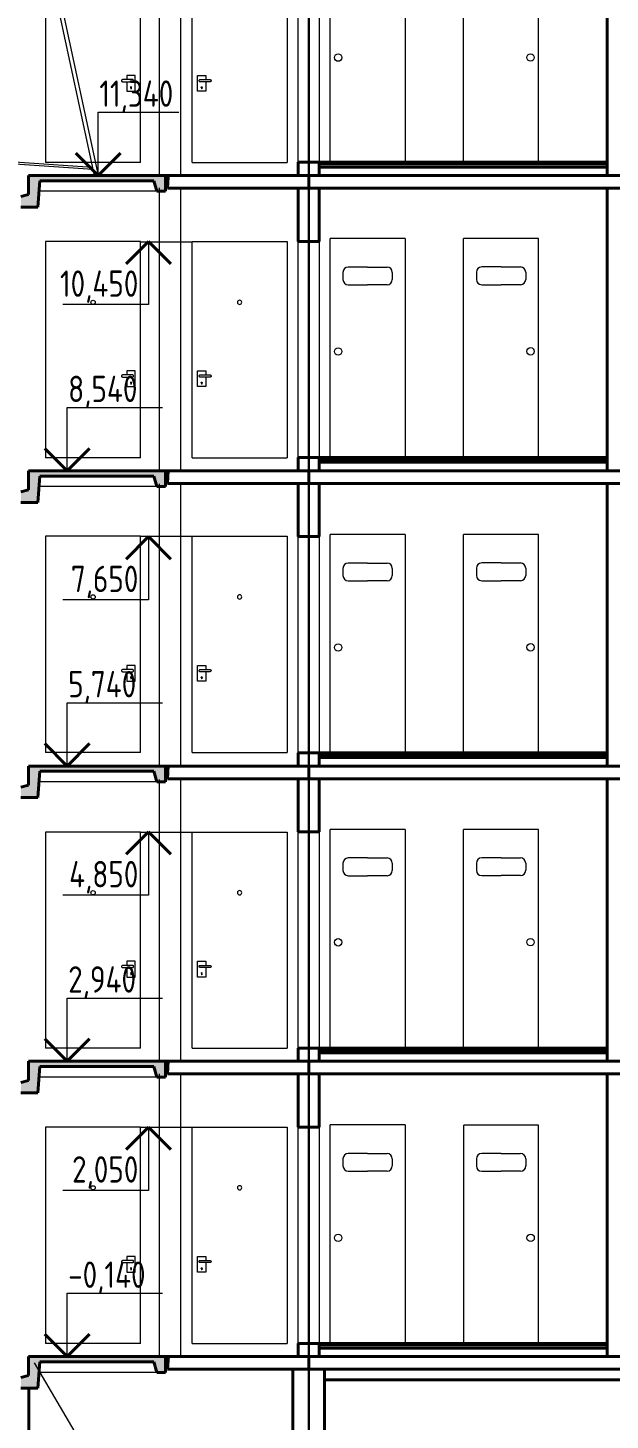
# Model space of a CAD drawing. Header units: millimetres. Extents: x 83035 to 329678, y -103769 to 22061.
# Drawn here: x 224003 to 229528, y -1884 to 11319 of the extents above; entities that cross this region are included whole.
import ezdxf

# ---------------------------------------------------------------- set-up
doc = ezdxf.new("R2010")
doc.units = ezdxf.units.MM
doc.header["$LTSCALE"] = 10
doc.linetypes.add('DASHED', pattern=[19.05, 12.7, -6.35])
for name, color, linetype, lineweight in [('Лестница разрез', 36, 'Continuous', 20), ('Размерный', 3, 'Continuous', 30), ('Разрез', 5, 'Continuous', 40), ('Разрез тонкий', 5, 'Continuous', 20), ('Символ разрез', 3, 'Continuous', 20), ('Символьный', 3, 'Continuous', 30), ('Текст разрез', 244, 'Continuous', 20)]:
    doc.layers.add(name, color=color, linetype=linetype, lineweight=lineweight)
doc.styles.add('big 3.5', font='', dxfattribs={"height": 125})
doc.styles.get('big 3.5').set_extended_font_data('GOST type A')

# ---------------------------------------------------------------- blocks, each defined once
blk = doc.blocks.new('66')
at = {"layer": 'Разрез', "color": 0, "lineweight": 20, "ltscale": 0.5}
blk.add_circle((-136809, -1929), 35, dxfattribs=at)
at = {"layer": 'Разрез тонкий', "color": 0}
for p, q in [((-136734, -859), (-137444, -859)), ((-137444, -2929), (-137444, -859)), ((-136734, -2929), (-136734, -859)), ((-137323, -1179), (-137323, -1247)), ((-137089, -1129), (-137273, -1129)), ((-137089, -1129), (-136905, -1129)), ((-136855, -1179), (-136855, -1247)), ((-137273, -1297), (-137089, -1297)), ((-136905, -1297), (-137089, -1297))]:
    blk.add_line(p, q, dxfattribs=at)
for centre, start, end in [((-137273, -1179), 90, 180), ((-136905, -1179), 0, 90), ((-137273, -1247), 180, 270), ((-136905, -1247), 270, 0)]:
    blk.add_arc(centre, 50, start, end, dxfattribs=at)
blk = doc.blocks.new('67')
at = {"layer": 'Разрез', "color": 0, "lineweight": 20, "ltscale": 0.5}
blk.add_circle((-138769, -1929), 35, dxfattribs=at)
at = {"layer": 'Разрез тонкий', "color": 0}
for p, q in [((-138134, -859), (-138844, -859)), ((-138844, -2929), (-138844, -859)), ((-138134, -859), (-138134, -2929)), ((-138723, -1179), (-138723, -1247)), ((-138489, -1129), (-138673, -1129)), ((-138489, -1129), (-138305, -1129)), ((-138255, -1179), (-138255, -1247)), ((-138673, -1297), (-138489, -1297)), ((-138305, -1297), (-138489, -1297))]:
    blk.add_line(p, q, dxfattribs=at)
for centre, start, end in [((-138673, -1179), 90, 180), ((-138305, -1179), 0, 90), ((-138673, -1247), 180, 270), ((-138305, -1247), 270, 0)]:
    blk.add_arc(centre, 50, start, end, dxfattribs=at)
blk = doc.blocks.new('68')
at = {"layer": 'Размерный', "color": 0}
for name, p in [('67', (-366, 2803)), ('66', (-500, 2804))]:
    blk.add_blockref(name, p, dxfattribs=at)
blk = doc.blocks.new('65')
at = {"layer": 'Разрез тонкий', "color": 0}
for p, q in [((-140744, -879), (-140744, -2929)), ((-139844, -879), (-140744, -879)), ((-139844, -2929), (-139844, -879)), ((-140016, -2163), (-139917, -2163)), ((-139917, -2143), (-140015, -2143)), ((-139936, -2220), (-139936, -2231)), ((-139936, -2231), (-139932, -2231)), ((-139932, -2220), (-139932, -2231)), ((-139912, -2158), (-139912, -2148))]:
    blk.add_line(p, q, dxfattribs=at)
at = {"layer": 'Разрез тонкий', "color": 0, "ltscale": 500}
blk.add_line((-139844, -2929), (-140744, -2929), dxfattribs=at)
at = {"layer": 'Разрез тонкий', "color": 0}
blk.add_lwpolyline([(-139974, -2163), (-139974, -2254), (-139894, -2254), (-139894, -2104), (-139974, -2104), (-139974, -2143)], dxfattribs=at)
blk.add_circle((-140294, -1454), 20, dxfattribs=at)
for centre, radius, start, end in [((-140015, -2153), 10, 90, 180), ((-140016, -2153), 9.62, 179.0575, 272.2759), ((-139934, -2216), 4.4, 297.0334, 242.9666), ((-139917, -2148), 5, 0, 90), ((-139917, -2158), 5, 270, 360)]:
    blk.add_arc(centre, radius, start, end, dxfattribs=at)
blk = doc.blocks.new('69')
at = {"layer": 'Размерный', "color": 0}
blk.add_blockref('65', (-1166, 0), dxfattribs=at)
at = {"layer": 'Размерный', "color": 0, "xscale": -1}
blk.add_blockref('65', (-280364, 0), dxfattribs=at)
blk = doc.blocks.new('88')
at = {"layer": 'Разрез тонкий', "color": 0, "ltscale": 500}
for p, q in [((-140832, 10826), (-140832, 8148)), ((-140632, 10826), (-140632, 8148))]:
    blk.add_line(p, q, dxfattribs=at)

msp = doc.modelspace()

# ---------------------------------------------------------------- hatches: boundary and pattern name
at = {"layer": 'Разрез тонкий'}
h = msp.add_hatch(dxfattribs=at)
h.set_pattern_fill('ANSI35', color=0, scale=20, angle=90, style=0)
h.set_pattern_definition([(135, (219567.58, -1580.78), (-89.8026, -89.8026), []), (135, (219567.58, -1490.98), (-89.8026, -89.8026), [158.75, -31.75, 0, -31.75])])
h.paths.add_polyline_path([(220857.584, 119.22), (219567.584, 119.22), (219567.584, -30.78), (219637.584, -30.78), (219667.584, 69.22), (220747.584, 69.22), (220767.584, -180.78), (220857.584, -180.78), (220927.584, -180.78), (220927.584, -80.78), (220857.584, -61.983)])
h.paths.add_polyline_path([(220927.584, 5519.22), (220857.584, 5538.017), (220857.584, 5719.22), (219567.584, 5719.22), (219567.584, 5569.22), (219637.584, 5569.22), (219667.584, 5669.22), (220747.584, 5669.22), (220767.584, 5419.22), (220857.584, 5419.22), (220927.584, 5419.22)])
h.paths.add_polyline_path([(220927.584, 2719.22), (220857.584, 2738.017), (220857.584, 2919.22), (219567.584, 2919.22), (219567.584, 2769.22), (219637.584, 2769.22), (219667.584, 2869.22), (220747.584, 2869.22), (220767.584, 2619.22), (220857.584, 2619.22), (220927.584, 2619.22)])
h.paths.add_polyline_path([(224117.584, 4269.22), (225197.584, 4269.22), (225227.584, 4169.22), (225307.584, 4169.22), (225307.584, 4319.22), (224007.584, 4319.22), (224007.584, 4138.017), (223937.584, 4119.22), (223937.584, 4019.22), (224007.584, 4019.22), (224097.584, 4019.22)])
h.paths.add_polyline_path([(224117.584, 7069.22), (225197.584, 7069.22), (225227.584, 6969.22), (225307.584, 6969.22), (225307.584, 7119.22), (224007.584, 7119.22), (224007.584, 6938.017), (223937.584, 6919.22), (223937.584, 6819.22), (224007.584, 6819.22), (224097.584, 6819.22)])
h.paths.add_polyline_path([(224117.584, -1330.78), (225197.584, -1330.78), (225227.584, -1430.78), (225307.584, -1430.78), (225307.584, -1280.78), (224007.584, -1280.78), (224007.584, -1461.983), (223937.584, -1480.78), (223937.584, -1580.78), (224007.584, -1580.78), (224097.584, -1580.78)])
h.paths.add_polyline_path([(224117.584, 1469.22), (225197.584, 1469.22), (225227.584, 1369.22), (225307.584, 1369.22), (225307.584, 1519.22), (224007.584, 1519.22), (224007.584, 1338.017), (223937.584, 1319.22), (223937.584, 1219.22), (224007.584, 1219.22), (224097.584, 1219.22)])
h.paths.add_polyline_path([(220857.584, 8338.017), (220857.584, 8519.22), (219567.584, 8519.22), (219567.584, 8369.22), (219637.584, 8369.22), (219667.584, 8469.22), (220747.584, 8469.22), (220767.584, 8219.22), (220857.584, 8219.22), (220927.584, 8219.22), (220927.584, 8319.22)])
h.paths.add_polyline_path([(224117.584, 9869.22), (225197.584, 9869.22), (225227.584, 9769.22), (225307.584, 9769.22), (225307.584, 9919.22), (224007.584, 9919.22), (224007.584, 9738.017), (223937.584, 9719.22), (223937.584, 9619.22), (224007.584, 9619.22), (224097.584, 9619.22)])

# ---------------------------------------------------------------- linework, layer by layer
at = {"layer": 'Лестница разрез', "color": 0}
for p, q in [((224137.859, 12212.178), (224630.644, 9919.22)), ((224177.859, 12212.178), (224670.644, 9919.22)), ((223880.644, 10049.86), (224613.529, 9998.859)), ((223880.644, 10029.86), (224617.892, 9978.555))]:
    msp.add_line(p, q, dxfattribs=at)
at = {"layer": 'Размерный', "color": 0, "ltscale": 0.2}
msp.add_line((226667.584, -7909.487), (226667.584, 13089.722), dxfattribs=at)
at = {"layer": 'Размерный', "color": 0, "ltscale": 500}
msp.add_line((229497.584, 1399.22), (228847.584, 1399.22), dxfattribs=at)
at = {"layer": 'Разрез', "color": 0}
for p, q in [((229497.584, 12599.22), (229497.584, 9919.22)), ((224007.584, 9738.017), (224007.584, 9919.22)), ((224007.584, 9919.22), (225307.584, 9919.22)), ((225307.584, 9919.22), (232067.584, 9919.22)), ((225307.584, 9769.22), (225307.584, 9919.22)), ((225334.738, 9919.22), (225333.489, 9900.909)), ((224097.584, 9619.22), (224117.584, 9869.22)), ((225197.584, 9869.22), (224117.584, 9869.22)), ((225227.584, 9769.22), (225197.584, 9869.22)), ((225326.556, 9799.22), (232067.584, 9799.22)), ((226567.584, 9294.22), (226567.584, 9799.22)), ((226767.584, 9799.22), (226767.584, 9294.22)), ((229497.584, 9799.22), (229497.584, 7119.22)), ((223937.584, 9719.22), (224007.584, 9738.017)), ((225307.584, 9769.22), (225227.584, 9769.22)), ((223937.584, 9619.22), (224007.584, 9619.22)), ((224007.584, 9619.22), (224097.584, 9619.22)), ((226767.584, 9294.22), (226567.584, 9294.22)), ((224007.584, 7119.22), (225307.584, 7119.22)), ((224007.584, 6938.017), (224007.584, 7119.22)), ((224097.584, 6819.22), (224117.584, 7069.22)), ((225197.584, 7069.22), (224117.584, 7069.22)), ((225227.584, 6969.22), (225197.584, 7069.22)), ((225307.584, 6969.22), (225307.584, 7119.22)), ((225307.584, 7119.22), (232067.584, 7119.22)), ((225326.556, 6999.22), (232067.584, 6999.22)), ((226567.584, 6494.22), (226567.584, 6999.22)), ((226767.584, 6999.22), (226767.584, 6494.22)), ((229497.584, 6999.22), (229497.584, 4319.22)), ((223937.584, 6919.22), (224007.584, 6938.017)), ((225307.584, 6969.22), (225227.584, 6969.22)), ((223937.584, 6819.22), (224007.584, 6819.22)), ((224007.584, 6819.22), (224097.584, 6819.22)), ((226767.584, 6494.22), (226567.584, 6494.22)), ((224007.584, 4138.017), (224007.584, 4319.22)), ((224007.584, 4319.22), (225307.584, 4319.22)), ((224097.584, 4019.22), (224117.584, 4269.22)), ((225197.584, 4269.22), (224117.584, 4269.22)), ((225227.584, 4169.22), (225197.584, 4269.22)), ((225307.584, 4169.22), (225307.584, 4319.22)), ((225307.584, 4319.22), (232067.584, 4319.22)), ((223937.584, 4119.22), (224007.584, 4138.017)), ((225307.584, 4169.22), (225227.584, 4169.22)), ((225326.556, 4199.22), (232067.584, 4199.22)), ((226567.584, 3694.22), (226567.584, 4199.22)), ((226767.584, 4199.22), (226767.584, 3694.22)), ((229497.584, 4199.22), (229497.584, 1519.22)), ((223937.584, 4019.22), (224007.584, 4019.22)), ((224007.584, 4019.22), (224097.584, 4019.22)), ((226767.584, 3694.22), (226567.584, 3694.22)), ((224007.584, 1338.017), (224007.584, 1519.22)), ((224007.584, 1519.22), (225307.584, 1519.22)), ((224097.584, 1219.22), (224117.584, 1469.22)), ((225197.584, 1469.22), (224117.584, 1469.22)), ((225227.584, 1369.22), (225197.584, 1469.22)), ((225307.584, 1369.22), (225307.584, 1519.22)), ((225307.584, 1519.22), (232067.584, 1519.22)), ((223937.584, 1319.22), (224007.584, 1338.017)), ((225307.584, 1369.22), (225227.584, 1369.22)), ((225326.556, 1399.22), (232067.584, 1399.22)), ((226567.584, 894.22), (226567.584, 1399.22)), ((226767.584, 1399.22), (226767.584, 894.22)), ((229497.584, 1399.22), (229497.584, -1280.78)), ((223937.584, 1219.22), (224007.584, 1219.22)), ((224007.584, 1219.22), (224097.584, 1219.22)), ((226767.584, 894.22), (226567.584, 894.22)), ((224007.584, -1280.78), (225307.584, -1280.78)), ((224007.584, -1461.983), (224007.584, -1280.78)), ((225307.584, -1430.78), (225307.584, -1280.78)), ((225307.584, -1280.78), (232067.584, -1280.78)), ((224097.584, -1580.78), (224117.584, -1330.78)), ((225197.584, -1330.78), (224117.584, -1330.78)), ((225227.584, -1430.78), (225197.584, -1330.78)), ((225307.584, -1430.78), (225227.584, -1430.78)), ((225326.556, -1400.78), (232378.476, -1400.78)), ((226517.584, -3780.78), (226517.584, -1400.78)), ((226817.584, -1400.78), (226817.584, -3780.78)), ((223937.584, -1480.78), (224007.584, -1461.983)), ((223937.584, -1580.78), (224007.584, -1580.78)), ((224007.584, -1580.78), (224097.584, -1580.78)), ((224012.584, -2102.735), (224012.584, -1580.78))]:
    msp.add_line(p, q, dxfattribs=at)
at = {"layer": 'Разрез', "color": 0, "ltscale": 500}
for p, q in [((226567.584, 10044.22), (226567.584, 9919.22)), ((226567.584, 10044.22), (229497.584, 10044.22)), ((226767.584, 10044.22), (226767.584, 9919.22)), ((226667.584, 9919.22), (226667.584, 9799.22)), ((226767.584, 10029.22), (229497.584, 10029.22)), ((226767.584, 9999.22), (229497.584, 9999.22)), ((226567.584, 7244.22), (229497.584, 7244.22)), ((226567.584, 7244.22), (226567.584, 7119.22)), ((226767.584, 7244.22), (226767.584, 7119.22)), ((226767.584, 7229.22), (229497.584, 7229.22)), ((226767.584, 7199.22), (229497.584, 7199.22)), ((226667.584, 7119.22), (226667.584, 6999.22)), ((226567.584, 4444.22), (229497.584, 4444.22)), ((226567.584, 4444.22), (226567.584, 4319.22)), ((226767.584, 4444.22), (226767.584, 4319.22)), ((226767.584, 4429.22), (229497.584, 4429.22)), ((226767.584, 4399.22), (229497.584, 4399.22)), ((226667.584, 4319.22), (226667.584, 4199.22)), ((226567.584, 1644.22), (229497.584, 1644.22)), ((226567.584, 1644.22), (226567.584, 1519.22)), ((226767.584, 1644.22), (226767.584, 1519.22)), ((226767.584, 1629.22), (229497.584, 1629.22)), ((226767.584, 1599.22), (229497.584, 1599.22)), ((226667.584, 1519.22), (226667.584, 1399.22)), ((226567.584, -1155.78), (229497.584, -1155.78)), ((226567.584, -1155.78), (226567.584, -1280.78)), ((226767.584, -1155.78), (226767.584, -1280.78)), ((226767.584, -1170.78), (229497.584, -1170.78)), ((226667.584, -1280.78), (226667.584, -1400.78)), ((226767.584, -1200.78), (229497.584, -1200.78)), ((226816.711, -1500.78), (231967.584, -1500.78))]:
    msp.add_line(p, q, dxfattribs=at)
at = {"layer": 'Разрез', "color": 0, "linetype": 'DASHED'}
for p, q in [((225333.489, 9900.909), (225326.556, 9799.22)), ((225334.738, 7119.22), (225326.556, 6999.22)), ((225334.738, 4319.22), (225326.556, 4199.22)), ((225334.738, 1519.22), (225326.556, 1399.22)), ((225335.632, -1280.78), (225326.556, -1400.78))]:
    msp.add_line(p, q, dxfattribs=at)
at = {"layer": 'Разрез тонкий', "color": 0}
for p, q in [((226567.584, 9919.22), (226567.584, 12094.22)), ((226767.584, 12094.22), (226767.584, 9919.22)), ((225227.584, 9769.22), (224109.584, 9769.22)), ((226567.584, 7119.22), (226567.584, 9294.22)), ((226767.584, 9294.22), (226767.584, 7119.22)), ((225227.584, 6969.22), (224109.584, 6969.22)), ((226567.584, 4319.22), (226567.584, 6494.22)), ((226767.584, 6494.22), (226767.584, 4319.22)), ((225227.584, 4169.22), (224109.584, 4169.22)), ((226567.584, 1519.22), (226567.584, 3694.22)), ((226767.584, 3694.22), (226767.584, 1519.22)), ((225227.584, 1369.22), (224109.584, 1369.22)), ((226567.584, -1280.78), (226567.584, 894.22)), ((226767.584, 894.22), (226767.584, -1280.78)), ((225227.584, -1430.78), (224109.584, -1430.78))]:
    msp.add_line(p, q, dxfattribs=at)
at = {"layer": 'Разрез тонкий', "color": 0, "ltscale": 500}
for p, q in [((225071.668, 9291.509), (225561.103, 9291.509)), ((225071.668, 6497.737), (225561.103, 6497.737)), ((225071.668, 3692.138), (225561.103, 3692.138)), ((225071.668, 894.22), (225561.103, 894.22))]:
    msp.add_line(p, q, dxfattribs=at)
at = {"layer": 'Символ разрез', "color": 0}
msp.add_line((224473.992, -2034.237), (224067.369, -1338.808), dxfattribs=at)
at = {"layer": 'Символьный', "color": 0, "lineweight": 20}
for p, q in [((224670.644, 10519.22), (225434.559, 10519.22)), ((224670.644, 9919.22), (224670.644, 10519.22)), ((225148.429, 9294.22), (225148.429, 8694.22)), ((225148.429, 8694.22), (224334.48, 8694.22)), ((224374.853, 7719.22), (225280.448, 7719.22)), ((224374.853, 7119.22), (224374.853, 7719.22)), ((225148.429, 6494.22), (225148.429, 5894.22)), ((225148.429, 5894.22), (224334.48, 5894.22)), ((224374.853, 4319.22), (224374.853, 4919.22)), ((224374.853, 4919.22), (225280.448, 4919.22)), ((225148.429, 3694.22), (225148.429, 3094.22)), ((225148.429, 3094.22), (224334.48, 3094.22)), ((224374.853, 2119.22), (225280.448, 2119.22)), ((224374.853, 1519.22), (224374.853, 2119.22)), ((225148.429, 894.22), (225148.429, 294.22)), ((225148.429, 294.22), (224334.48, 294.22)), ((224374.853, -680.78), (225280.448, -680.78)), ((224374.853, -1280.78), (224374.853, -680.78))]:
    msp.add_line(p, q, dxfattribs=at)
at = {"layer": 'Символьный', "color": 0, "lineweight": 40}
for p, q in [((224670.644, 9919.22), (224458.512, 10131.352)), ((224670.644, 9919.22), (224882.776, 10131.352)), ((225148.429, 9294.22), (224936.297, 9082.088)), ((225148.429, 9294.22), (225360.562, 9082.088)), ((224374.853, 7119.22), (224162.721, 7331.352)), ((224374.853, 7119.22), (224586.985, 7331.352)), ((225148.429, 6494.22), (224936.297, 6282.088)), ((225148.429, 6494.22), (225360.562, 6282.088)), ((224374.853, 4319.22), (224162.721, 4531.352)), ((224374.853, 4319.22), (224586.985, 4531.352)), ((225148.429, 3694.22), (224936.297, 3482.088)), ((225148.429, 3694.22), (225360.562, 3482.088)), ((224374.853, 1519.22), (224162.721, 1731.352)), ((224374.853, 1519.22), (224586.985, 1731.352)), ((225148.429, 894.22), (224936.297, 682.088)), ((225148.429, 894.22), (225360.562, 682.088)), ((224374.853, -1280.78), (224162.721, -1068.648)), ((224374.853, -1280.78), (224586.985, -1068.648))]:
    msp.add_line(p, q, dxfattribs=at)

# ---------------------------------------------------------------- block references
at = {"layer": 'Размерный', "color": 0}
for name, p in [('69', (366081.591, 12971.268)), ('68', (366081.591, 10163.016)), ('69', (366081.591, 10170.693)), ('68', (366081.591, 7376.541)), ('69', (366081.591, 7376.921)), ('68', (366081.591, 4569.68)), ('68', (366081.591, 1773.405)), ('69', (366081.591, 4571.323)), ('69', (366081.591, 1773.405)), ('67', (365715.366, 1774.145)), ('66', (365581.851, 1773.405))]:
    msp.add_blockref(name, p, dxfattribs=at)
at = {"layer": 'Разрез', "color": 0}
for p in [(366081.591, 1773.405), (366081.591, -1023.383), (366081.591, -3831.59), (366081.591, -6635.5), (366081.591, -9425.84)]:
    msp.add_blockref('88', p, dxfattribs=at)

# ---------------------------------------------------------------- texts
at = {"layer": 'Текст разрез', "color": 0, "lineweight": 20, "ltscale": 0.5, "char_height": 250, "style": 'big 3.5'}
for s, insert, width, attachment_point in [('11,340', (224681.142, 10820.403), 698.82873, 1), ('10,450', (225051.271, 8710.461), 669.79155, 9), ('8,540', (224385.351, 8020.403), 698.82873, 1), ('7,650', (225051.271, 5910.461), 669.79155, 9), ('5,740', (224385.351, 5220.403), 698.82873, 1), ('4,850', (225051.271, 3110.461), 669.79155, 9), ('2,940', (224385.351, 2420.403), 698.82873, 1), ('2,050', (225051.271, 310.461), 669.79155, 9), ('-0,140', (224385.351, -379.597), 698.82873, 1)]:
    msp.add_mtext(s, dxfattribs=dict(at, insert=insert, width=width, attachment_point=attachment_point))

doc.saveas('drawing.dxf')
